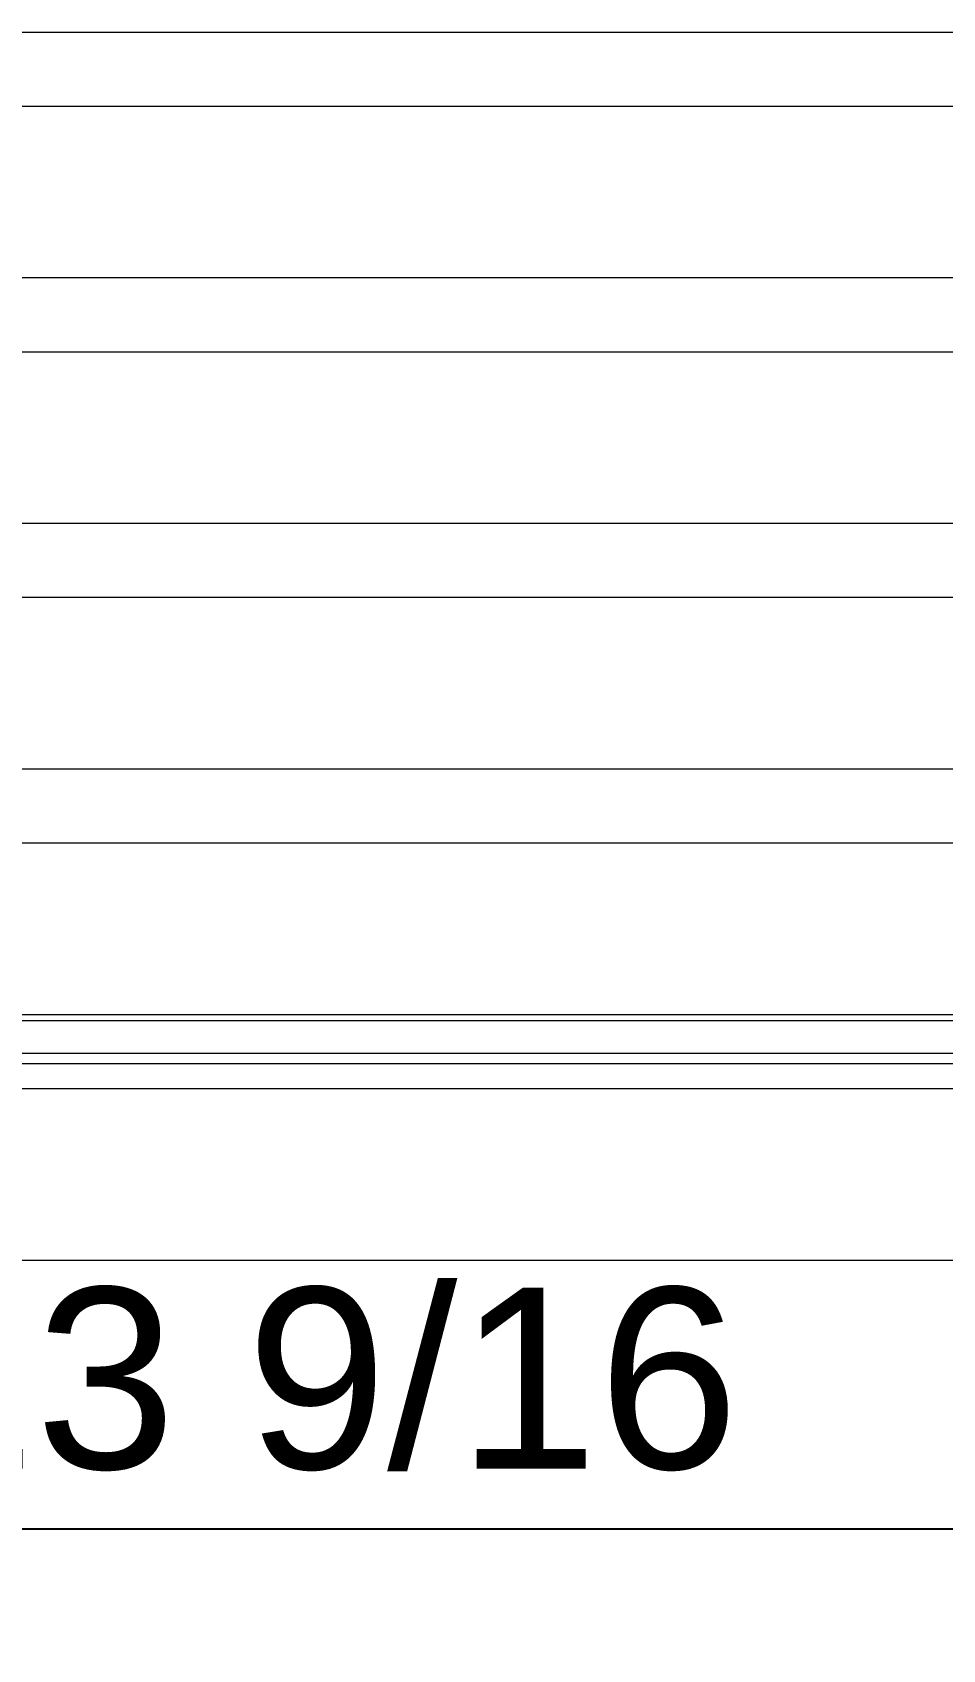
# Model space of a CAD drawing. Header units: inches. Extents: x -6 to 177, y -6 to 113.
# Drawn here: x 10.56 to 18.73, y -3.05 to 11.46 of the extents above; entities that cross this region are included whole.
import ezdxf

# ---------------------------------------------------------------- set-up
doc = ezdxf.new("R2010")
doc.units = ezdxf.units.IN
doc.layers.add('ZANO_R', color=7, linetype='Continuous', lineweight=0)
doc.layers.add('ZANO_W', color=1, linetype='Continuous', lineweight=0)
doc.styles.get("Standard").update_dxf_attribs({"font": 'arial.ttf'})
doc.dimstyles.new('amerykanie', dxfattribs={"dimtxt": 50, "dimasz": 50, "dimexe": 0.5, "dimexo": 0.5, "dimgap": 1, "dimtad": 1, "dimdec": 0, "dimzin": 0, "dimlunit": 5, "dimtxsty": 'Standard', "dimcen": 0.09, "dimclrd": 1, "dimclre": 1, "dimclrt": 1, "dimazin": 0, "dimtfac": 1, "dimtdec": 0, "dimtmove": 0, "dimatfit": 3, "dimfxl": 1, "dimtzin": 0, "dimarcsym": 1})

# ---------------------------------------------------------------- blocks, each defined once
blk = doc.blocks.new('*D368')
at = {"layer": 'ZANO_W', "color": 1, "lineweight": -2}
for p, q in [((1.344, 0.185), (1.344, -2.468)), ((24.882, 0.185), (24.882, -2.468)), ((2.344, -1.968), (23.882, -1.968))]:
    blk.add_line(p, q, dxfattribs=at)
at = {"layer": 'ZANO_W', "color": 1}
for points in [[(2.344, -1.801), (2.344, -2.135), (1.344, -1.968)], [(23.882, -2.135), (23.882, -1.801), (24.882, -1.968)]]:
    blk.add_solid(points, dxfattribs=at)
at = {"layer": 'ZANO_W', "color": 1, "insert": (13.113, -0.627), "char_height": 1.625, "attachment_point": 5}
blk.add_mtext('23 9/16', dxfattribs=at)

msp = doc.modelspace()

# ---------------------------------------------------------------- linework, layer by layer
at = {"layer": 'ZANO_R'}
for p, q in [((13.11297, 11.45598), (1.54065, 11.45598)), ((24.68529, 11.45598), (13.11297, 11.45598)), ((1.54065, 10.79479), (13.11297, 10.79479)), ((13.11297, 10.79479), (24.68529, 10.79479)), ((13.11297, 9.25302), (1.54065, 9.25302)), ((24.68529, 9.25302), (13.11297, 9.25302)), ((1.54065, 8.59183), (13.11297, 8.59183)), ((13.11297, 8.59183), (24.68529, 8.59183)), ((13.11297, 7.05005), (1.54065, 7.05005)), ((24.68529, 7.05005), (13.11297, 7.05005)), ((1.54065, 6.38886), (13.11297, 6.38886)), ((13.11297, 6.38886), (24.68529, 6.38886)), ((13.11297, 4.84708), (1.54065, 4.84708)), ((24.68529, 4.84708), (13.11297, 4.84708)), ((1.54065, 4.18589), (13.11297, 4.18589)), ((13.11297, 4.18589), (24.68529, 4.18589)), ((13.11297, 2.64411), (1.54065, 2.64411)), ((24.68529, 2.64411), (13.11297, 2.64411)), ((4.69055, 2.59364), (13.11297, 2.59364)), ((13.11297, 2.59364), (21.53538, 2.59364)), ((1.34378, 2.20595), (24.88215, 2.20595)), ((4.69055, 2.30042), (13.11297, 2.30042)), ((13.11297, 2.30042), (21.53538, 2.30042)), ((1.54065, 1.98292), (13.11297, 1.98292)), ((13.11297, 1.98292), (24.68529, 1.98292)), ((13.11297, 0.44115), (1.54065, 0.44115)), ((24.68529, 0.44115), (13.11297, 0.44115))]:
    msp.add_line(p, q, dxfattribs=at)

# ---------------------------------------------------------------- dimensions: what is measured, and where the dimension line sits
at = {"layer": 'ZANO_W'}
dim = msp.add_linear_dim(base=(24.88215, -1.96797), p1=(1.34378, 0.68457), p2=(24.88215, 0.68457), dimstyle='amerykanie', override={"dimtxt": 1.625, "dimasz": 1, "dimgap": 0.5, "dimdec": 4, "dimaunit": 1, "dimadec": 1, "dimtdec": 4, "dimtmove": 1, "dimfrac": 2}, dxfattribs=at)
dim.commit()
dim.dimension.update_dxf_attribs({"geometry": '*D368', "text_midpoint": (13.11297, -0.62721)})

doc.saveas('drawing.dxf')
